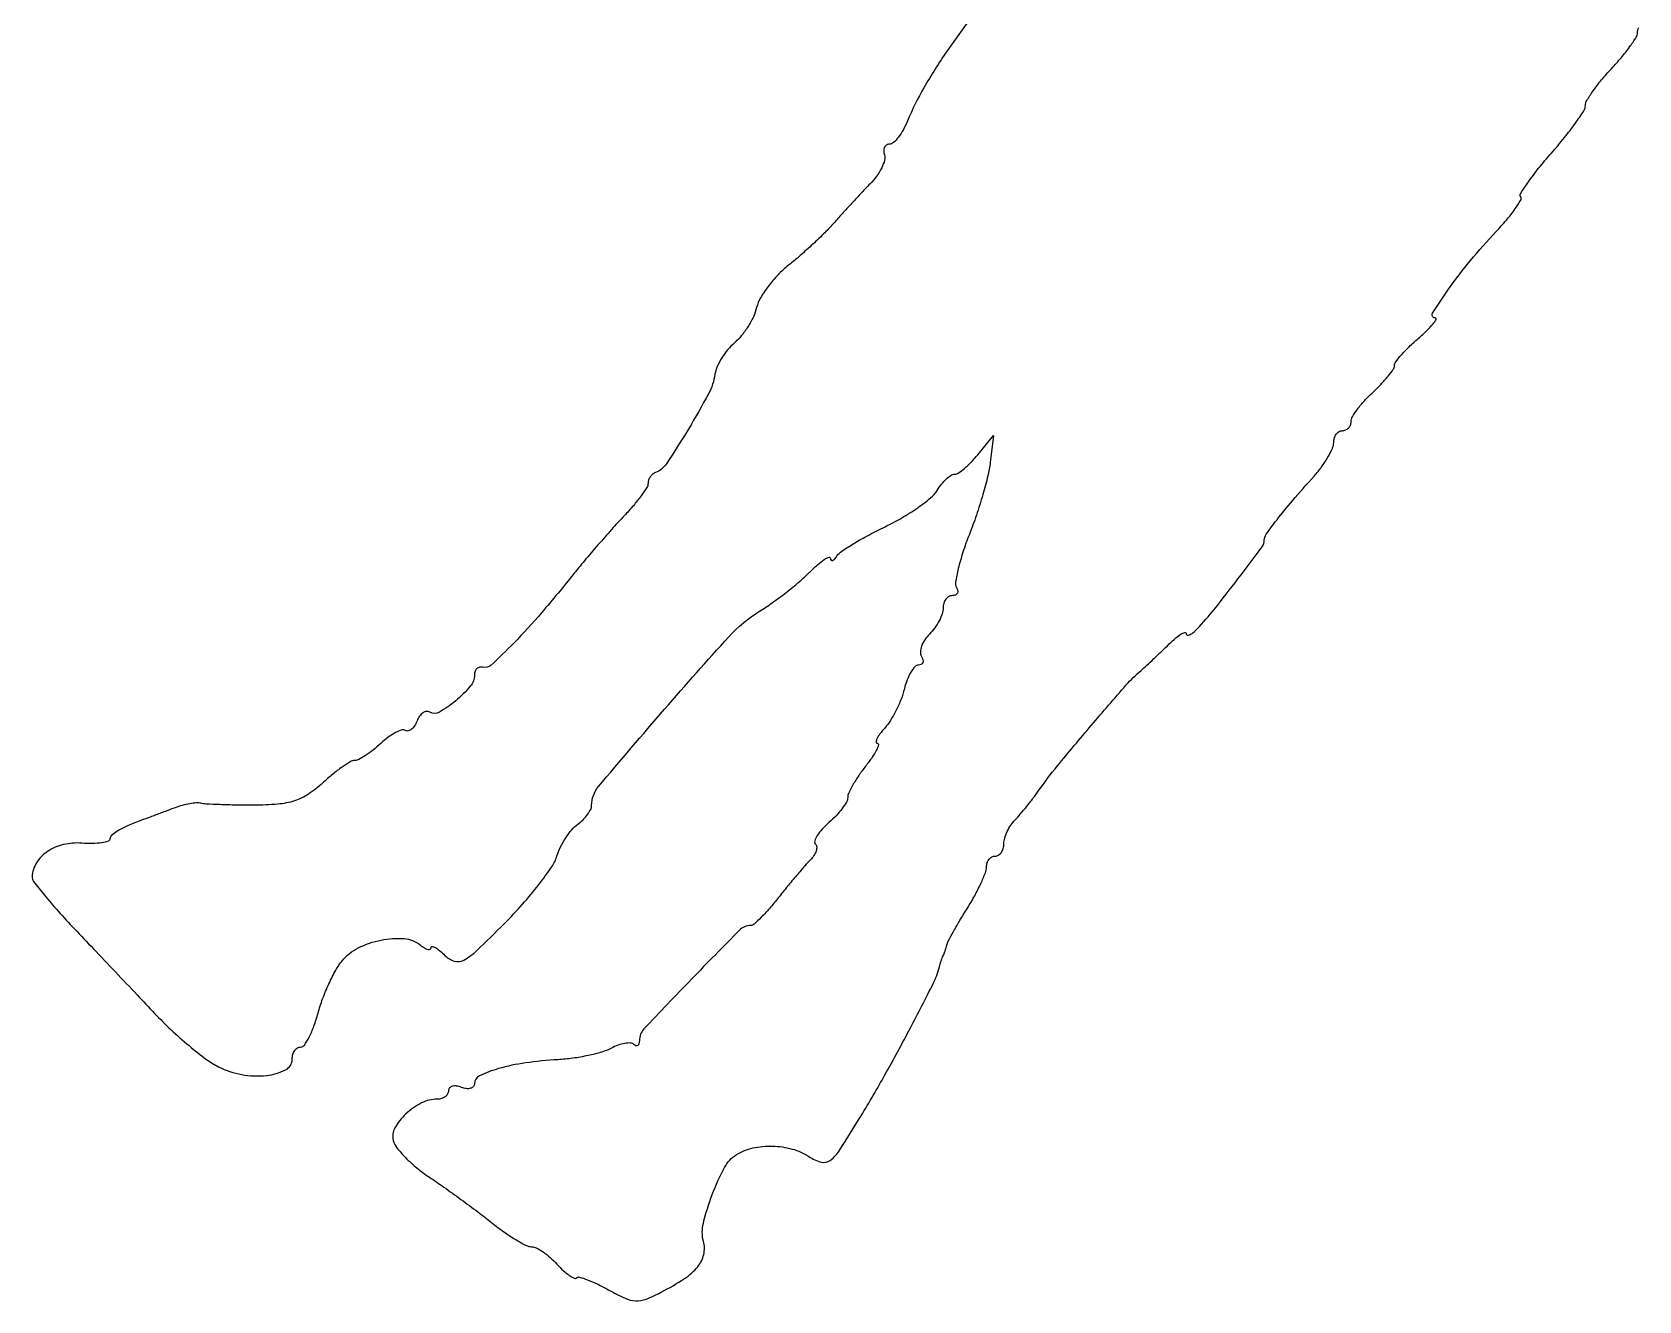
# Model space of a CAD drawing. Extents: x 0 to 572, y 0 to 802.
# Drawn here: x 0 to 185.2, y 254.8 to 400.9 of the extents above; entities that cross this region are included whole.
import ezdxf

# ---------------------------------------------------------------- set-up
doc = ezdxf.new("R2010")
doc.units = 0

msp = doc.modelspace()

# ---------------------------------------------------------------- linework, layer by layer
msp.add_lwpolyline([(108.606784, 402.995882, 0.018653), (105.466065, 398.760556, 0.019058), (102.770792, 394.48683, 0.033772), (100.933185, 390.75, -0.028638), (100.42876, 389.697097, -0.037874), (99.846452, 388.807813, -0.041799), (99.272693, 388.178187, -0.189273), (98.818842, 388, 0.139243), (98.476444, 387.902762, 0.144808), (98.24244, 387.641158, 0.117375), (98.158706, 387.245327, 0.07427), (98.24053, 386.778409, -0.150101), (98.25518, 386.162339, -0.046808), (97.918916, 385.289553, -0.042015), (97.337515, 384.331136, -0.035628), (96.573864, 383.425387, 0.004084), (95.62739, 382.43661, 0.002267), (94.488311, 381.215952, 0.00226), (93.34609, 379.969489, 0.003649), (92.386345, 378.896978, -0.016328), (91.357631, 377.804444, -0.008165), (89.990217, 376.487782, -0.008097), (88.529161, 375.16978, -0.011835), (87.197425, 374.06143, 0.034167), (85.97523, 372.94827, 0.029185), (84.845377, 371.621446, 0.030242), (83.959781, 370.288925, 0.070165), (83.50891, 369.179478, -0.048381), (83.133119, 368.125822, -0.030482), (82.506024, 366.978538, -0.030474), (81.743694, 365.915434, -0.048169), (80.955988, 365.118048, 0.045549), (80.191041, 364.351756, 0.034548), (79.496416, 363.387802, 0.035394), (78.967535, 362.3832, 0.065683), (78.711028, 361.5, -0.085065), (77.964209, 359.255391, -0.013355), (75.649836, 355.190905, -0.010172), (73.113627, 351.187331, -0.154272), (71.850539, 350.166667, 0.081671), (71.525388, 349.973309, 0.065288), (71.249846, 349.672107, 0.065899), (71.063535, 349.313307, 0.087051), (71, 348.951145, -0.14264), (70.855546, 348.455086, -0.016356), (70.192187, 347.484299, -0.018672), (69.303155, 346.36097, -0.014196), (68.25, 345.196446, 0.007982), (66.982171, 343.829093, 0.004036), (65.426562, 342.06832, 0.004007), (63.848938, 340.223659, 0.005955), (62.5, 338.581245, -0.008292), (58.718365, 334.0205, -0.016215), (55.531048, 330.538818, -0.012083), (52.926165, 327.998157, -0.259175), (51.918937, 327.75, 0.124487), (51.569037, 327.756273, 0.134684), (51.269938, 327.593831, 0.118569), (51.069604, 327.280917, 0.083552), (51, 326.867295, -0.178143), (50.516362, 325.55293, -0.04266), (48.835956, 323.889387, -0.041492), (46.957979, 322.570812, -0.277509), (45.86386, 322.584139, 0.171065), (45.482473, 322.667314, 0.120167), (45.068202, 322.509812, 0.090819), (44.68185, 322.124814, 0.059973), (44.388152, 321.569126, -0.050165), (44.104743, 321.006542, -0.079667), (43.747528, 320.604073, -0.111865), (43.376885, 320.419008, -0.201113), (43.046659, 320.471163, 0.219769), (42.623629, 320.522564, 0.043481), (41.901666, 320.218467, 0.03869), (41.055514, 319.684545, 0.027452), (40.193257, 318.96542, -0.01944), (39.319883, 318.212981, -0.023285), (38.440192, 317.577342, -0.022893), (37.662281, 317.118017, -0.122507), (37.187836, 317, 0.13637), (36.688, 316.861091, 0.017247), (35.74014, 316.244643, 0.019205), (34.645442, 315.413272, 0.014871), (33.517428, 314.428571, -0.041096), (31.867696, 313.134238, -0.067505), (30.271061, 312.366301, -0.056949), (28.341139, 311.975634, -0.021491), (25.585691, 311.857143, -0.004111), (23.540242, 311.87396, -0.005286), (21.660216, 311.92476, -0.004098), (20.088024, 311.996789, -0.045118), (19.464286, 312.08733, 0.078622), (18.960159, 312.12643, 0.023728), (18.195759, 312.028855, 0.023132), (17.336464, 311.836099, 0.023239), (16.5, 311.565023, -0.000226), (15.539698, 311.204207, -0.000102), (14.279687, 310.731721, -0.000101), (12.949084, 310.233379, -0.000137), (11.75, 309.784944, 0.022757), (10.69671, 309.335756, 0.032111), (9.807813, 308.835254, 0.033295), (9.164057, 308.352358, 0.218546), (9, 307.994948, -0.321648), (8.799382, 307.715352, -0.042581), (8.049923, 307.531233, -0.036469), (7.005471, 307.444469, -0.022123), (5.765694, 307.486966, 0.077059), (3.640018, 307.326578, 0.091078), (1.794116, 306.522584, 0.103634), (0.525691, 305.219273, 0.132992), (0.031803, 303.62758, 0.173664), (0.202974, 303.088511, 0.007512), (1.448062, 301.505207, 0.012046), (3.023456, 299.655577, 0.008222), (4.897768, 297.62758, -0.000503), (7.089388, 295.328503, -0.00032), (9.635285, 292.648964, -0.000321), (12.129229, 290.017352, -0.000598), (14.147768, 287.87953, 0.015765), (16.035474, 285.998011, 0.014097), (18.108057, 284.165354, 0.014292), (20.063265, 282.625018, 0.042051), (21.517957, 281.723844, 0.074105), (24.179129, 280.834158, 0.070005), (27.038039, 280.734289, 0.089586), (29.230315, 281.373141, 0.284456), (30, 282.616577, -0.067743), (30.071974, 283.145373, -0.084398), (30.282428, 283.59362, -0.099674), (30.594814, 283.893367, -0.142468), (30.961456, 284, 0.245846), (31.396723, 284.227785, 0.03266), (31.949391, 285.147193, 0.031713), (32.501715, 286.409215, 0.021528), (32.97451, 287.905337, -0.023672), (33.504348, 289.557292, -0.018643), (34.227429, 291.291738, -0.019009), (35.022214, 292.855293, -0.043478), (35.763054, 293.949422, -0.107014), (37.603463, 295.423996, -0.065987), (40.23834, 296.327936, -0.068341), (42.887719, 296.493026, -0.151752), (44.75, 295.759029, 0.032273), (45.230282, 295.421829, 0.076265), (45.632813, 295.253837, 0.168188), (45.888847, 295.276975, 0.294988), (46, 295.448984, -0.442521), (46.137353, 295.573787, -0.105338), (46.470263, 295.468769, -0.047083), (46.985611, 295.108909, -0.020435), (47.600896, 294.541961, 0.128006), (48.693697, 293.900539, 0.19513), (49.773109, 294.018964, 0.067234), (51.266228, 295.105233, 0.006542), (54.461162, 298.242588, 0.014368), (56.532165, 300.453774, 0.015788), (58.406259, 302.713558, 0.015352), (59.880947, 304.735736, 0.073145), (60.505782, 306.018218, -0.038687), (60.92408, 307.051477, -0.029514), (61.531682, 308.11019, -0.030221), (62.223931, 309.039088, -0.05971), (62.895516, 309.66555, 0.037491), (63.50946, 310.189335, 0.039152), (64.028683, 310.79187, 0.042327), (64.388772, 311.381305, 0.116471), (64.5, 311.852319, -0.17661), (65.282327, 313.998075, -0.003568), (72.887672, 322.911656, -0.006632), (80.313318, 331.263413, -0.068677), (83.844524, 334.199439, 0.015978), (85.300449, 335.170975, 0.010536), (86.913203, 336.375413, 0.010606), (88.433714, 337.614438, 0.020113), (89.594524, 338.685433, -0.015875), (90.519556, 339.553518, -0.033762), (91.29789, 340.150636, -0.058614), (91.831068, 340.421345, -0.515621), (92.015313, 340.295455, 0.161577), (92.087096, 340.092289, 0.325977), (92.241942, 340.047671, 0.122223), (92.48074, 340.208573, 0.033133), (92.765313, 340.568958, -0.09384), (93.310809, 341.110235, -0.012154), (94.699386, 342.000422, -0.013822), (96.419185, 342.980844, -0.011142), (98.317705, 343.940939, 0.02003), (100.248025, 344.96059, 0.020831), (102.064731, 346.119118, 0.021066), (103.545287, 347.248075, 0.079908), (104.308252, 348.121982, -0.030056), (104.819637, 348.840817, -0.035982), (105.386012, 349.448332, -0.038883), (105.925327, 349.876283, -0.149357), (106.330254, 350, 0.149221), (106.768204, 350.133679, 0.02654), (107.460465, 350.655128, 0.026638), (108.231666, 351.376336, 0.021244), (108.98534, 352.230224), (110.791266, 354.460447), (110.429467, 351.353082, -0.030743), (110.152121, 349.805917, -0.010906), (109.572374, 347.632303, -0.010776), (108.830338, 345.267174, -0.012475), (108.019762, 343.050136, 0.014545), (107.27708, 340.992433, 0.020233), (106.741773, 339.10837, 0.017175), (106.422944, 337.551704, 0.182292), (106.544945, 336.927278, -0.091133), (106.682958, 336.57335, -0.169788), (106.638603, 336.272388, -0.175707), (106.418681, 336.071482, -0.098411), (106.059017, 336, 0.133873), (105.655168, 335.889898, 0.100474), (105.311086, 335.580357, 0.087342), (105.079557, 335.11733, 0.072485), (105, 334.571429, -0.083283), (104.889466, 333.91243, -0.037314), (104.540646, 333.103146, -0.035602), (104.034661, 332.282897, -0.040395), (103.436242, 331.579099, 0.049186), (102.884165, 330.906229, 0.059573), (102.514778, 330.178692, 0.070398), (102.371718, 329.508275, 0.157085), (102.495259, 329.007671, -0.071363), (102.663343, 328.622095, -0.146828), (102.655853, 328.296003, -0.189259), (102.478763, 328.080837, -0.127705), (102.167425, 328, 0.212248), (101.755172, 327.816744, 0.049365), (101.294451, 327.192187, 0.042535), (100.862858, 326.303034, 0.030586), (100.530497, 325.25, -0.032558), (100.152654, 324.069096, -0.02282), (99.582518, 322.79375, -0.023116), (98.921125, 321.617556, -0.043777), (98.267101, 320.75, 0.021681), (97.712007, 320.07759, 0.048747), (97.367014, 319.514063, 0.103824), (97.275409, 319.147709, 0.425422), (97.417593, 319, -0.497227), (97.554846, 318.818678, -0.049309), (97.322617, 318.22601, -0.032557), (96.816922, 317.376767, -0.016088), (96.07258, 316.365141, 0.016867), (95.279093, 315.283199, 0.020149), (94.60882, 314.211155, 0.019323), (94.121679, 313.275056, 0.110747), (94, 312.732437, -0.132564), (93.863926, 312.228217, -0.029461), (93.365405, 311.477327, -0.02863), (92.666645, 310.651492, -0.02422), (91.839677, 309.860952, 0.02867), (91.056227, 309.098564, 0.046267), (90.49393, 308.357713, 0.059977), (90.205083, 307.739279, 0.282834), (90.292057, 307.374609, -0.18818), (90.434785, 307.049242, -0.089003), (90.371581, 306.587925, -0.068877), (90.11733, 306.063243, -0.048926), (89.702381, 305.556929, 0.016216), (89.078816, 304.890112, 0.004198), (88.118824, 303.775637, 0.004266), (87.045332, 302.48587, 0.004338), (86, 301.185051, -0.012003), (84.993532, 299.971182, -0.01705), (84.037563, 298.945761, -0.013123), (83.208263, 298.1574, -0.182049), (82.83, 298.009074, 0.19618), (81.531294, 297.458487, 0.003324), (75.989917, 291.808878, 0.003383), (70.531333, 286.092267, 0.191166), (70, 284.753333, -0.059661), (69.955382, 284.380739, -0.178839), (69.814502, 284.171373, -0.250452), (69.608832, 284.143699, -0.107497), (69.368517, 284.29815, 0.18641), (68.987197, 284.466979, 0.053757), (68.332129, 284.42816, 0.046071), (67.542927, 284.219332, 0.035175), (66.727151, 283.853976, -0.051697), (65.675022, 283.423835, -0.01847), (64.10076, 283.025452, -0.018097), (62.329079, 282.712694, -0.020394), (60.608634, 282.543967, 0.020848), (56.869008, 282.173788, 0.034838), (53.778211, 281.514998, 0.039525), (51.57548, 280.689257, 0.291112), (51, 279.784603, -0.178243), (50.87773, 279.452513, -0.148678), (50.559375, 279.248439, -0.102867), (50.07427, 279.214506, -0.057872), (49.5, 279.361626, 0.055937), (48.925634, 279.511135, 0.100118), (48.440625, 279.483616, 0.147206), (48.122486, 279.289193, 0.184534), (48, 278.968615, -0.130957), (47.901566, 278.599233, -0.100636), (47.624736, 278.284531, -0.088331), (47.210628, 278.072856, -0.074218), (46.722506, 278, 0.117495), (44.911882, 277.568567, 0.071565), (43.101469, 276.301295, 0.076224), (41.835154, 274.686528, 0.194567), (41.647943, 273.238267, 0.102845), (42.067789, 272.392453, 0.027798), (43.061113, 271.262864, 0.026914), (44.358332, 270.078144, 0.025018), (45.806284, 269.00847, -0.006926), (47.472288, 267.868476, -0.004058), (49.436587, 266.460039, -0.004057), (51.379061, 265.018954, -0.006885), (52.977844, 263.777699, 0.014427), (54.391318, 262.714091, 0.018129), (55.762239, 261.815949, 0.016462), (56.945542, 261.15281, 0.120042), (57.572856, 261, -0.118073), (58.123313, 260.868174, -0.032469), (58.895167, 260.410699, -0.030903), (59.728427, 259.761685, -0.027936), (60.505548, 258.993869, 0.021438), (61.232883, 258.256332, 0.035054), (61.915616, 257.704893, 0.039718), (62.477309, 257.375832, 0.319211), (62.75632, 257.422987, -0.273196), (63.082423, 257.506957, -0.019461), (64.008241, 257.199872, -0.023091), (65.14325, 256.712806, -0.015056), (66.406978, 256.052247, 0.021072), (68.346824, 255.067805, 0.095593), (69.573539, 254.77167, 0.10474), (70.765697, 254.967062, 0.027871), (72.528328, 255.768835, 0.024124), (75.182525, 257.327056, 0.074827), (76.727805, 258.705722, 0.117589), (77.412268, 260.091261, 0.12071), (77.388502, 261.622368, -0.124493), (77.371613, 263.715863, -0.031002), (78.396877, 267.011254, -0.03064), (79.814617, 270.144862, -0.133558), (81.192547, 271.619, -0.084709), (83.071837, 272.379568, -0.060649), (85.333428, 272.593692, -0.060054), (87.605837, 272.257879, -0.0785), (89.518041, 271.396222, 0.078392), (90.966192, 270.743298, 0.236324), (91.998285, 270.949316, 0.085228), (93.103775, 272.161013, 0.005914), (95.557506, 276.094666, 0.009219), (98.294909, 280.794042, 0.006346), (101.229881, 286.213719, 0.004102), (103.856172, 291.315156, 0.057386), (104.568105, 293.25, -0.013603), (104.656007, 293.573729, -0.010084), (104.770006, 293.926563, -0.010208), (104.891232, 294.255505, -0.022539), (105, 294.5, 0.023667), (105.108117, 294.744516, 0.010756), (105.227246, 295.073437, 0.010623), (105.338222, 295.426271, 0.014342), (105.422541, 295.75, -0.065151), (105.593319, 296.208939, -0.005641), (106.190273, 297.307813, -0.007352), (106.939137, 298.604803, -0.005643), (107.793803, 300, 0.014619), (108.63584, 301.431653, 0.017067), (109.347748, 302.839063, 0.0162), (109.866122, 304.059102, 0.091853), (109.996262, 304.75, -0.078467), (110.073128, 305.227505, -0.09033), (110.292652, 305.632812, -0.100448), (110.618323, 305.903804, -0.124078), (111, 306, 0.141492), (111.381339, 306.110117, 0.099788), (111.70625, 306.419643, 0.084734), (111.925111, 306.882535, 0.068255), (112, 307.428571, -0.071828), (112.092817, 308.071345, -0.038036), (112.379209, 308.82567, -0.036897), (112.79683, 309.567652, -0.046862), (113.290924, 310.178571, 0.016291), (113.888799, 310.831854, 0.007361), (114.631243, 311.724416, 0.007279), (115.387952, 312.690301, 0.009876), (116.040924, 313.585399, -0.019513), (118.168218, 316.386504, -0.004222), (122.071465, 321.049048, -0.003248), (126.067973, 325.680618, -0.036355), (127.798007, 327.391036, 0.008323), (128.430849, 327.950197, 0.003237), (129.288122, 328.743694, 0.003204), (130.205577, 329.615106, 0.003968), (131.048007, 330.438561, -0.018473), (131.798057, 331.130338, -0.04124), (132.426602, 331.584423, -0.08465), (132.84035, 331.74695, -0.475737), (133, 331.617133, 0.325181), (133.117718, 331.45527, 0.184838), (133.371412, 331.46856, 0.070371), (133.778009, 331.722569, 0.027144), (134.264382, 332.178571, 0.021564), (136.249178, 334.440564, 0.007107), (138.972121, 337.928239, 0.002457), (141.75209, 341.632922, 0.161081), (142, 342.382473, -0.156299), (142.218079, 343.063065, -0.010215), (143.47018, 344.742638, -0.01203), (145.255526, 346.927553, -0.005093), (147.75, 349.775447, 0.024285), (148.611197, 350.838314, 0.026467), (149.339063, 351.950526, 0.027234), (149.85469, 352.960329, 0.104795), (150, 353.646023, -0.072203), (150.075108, 354.163428, -0.087177), (150.29375, 354.602269, -0.100442), (150.618657, 354.895644, -0.134357), (151, 355, 0.103907), (151.381571, 355.080162, 0.098963), (151.70625, 355.307776, 0.096726), (151.923835, 355.647813, 0.094374), (152, 356.047749, -0.1354), (152.15071, 356.594085, -0.025178), (152.734375, 357.468317, -0.025344), (153.542881, 358.448539, -0.020757), (154.5, 359.41242, 0.015329), (155.457423, 360.355903, 0.020299), (156.265625, 361.274634, 0.0181), (156.866849, 362.074274, 0.15331), (157, 362.498322, -0.163904), (157.142781, 362.922184, -0.017595), (157.807813, 363.73617, -0.020159), (158.696752, 364.67047, -0.014917), (159.75, 365.632429, 0.013851), (160.749279, 366.541197, 0.030118), (161.451872, 367.30316, 0.053685), (161.790037, 367.822248, 0.559174), (161.681906, 367.998779, -0.587513), (161.392926, 368.51915, -0.015137), (163.230431, 371.289102, -0.019117), (165.761686, 374.589801, -0.015762), (168.700375, 377.913667, 0.013557), (169.905941, 379.265195, 0.021049), (170.862731, 380.500108, 0.016526), (171.546913, 381.53526, 0.283379), (171.546408, 381.92491, -0.288005), (171.549366, 382.332457, -0.010894), (172.434565, 383.654876, -0.01667), (173.616013, 385.225225, -0.010615), (175.088543, 386.975007, 0.010653), (176.587126, 388.756017, 0.01462), (177.852369, 390.423995, 0.011284), (178.821642, 391.849496, 0.143501), (179.004627, 392.463765, -0.136634), (179.168199, 393.041175, -0.017258), (179.887786, 394.134362, -0.019221), (180.857242, 395.396208, -0.014877), (182.004627, 396.695766, 0.013864), (183.151761, 397.989746, 0.018255), (184.120109, 399.234665, 0.015874), (184.843733, 400.308826, 0.141199), (185, 400.851153, -0.139107), (185.162316, 401.423285, -0.011034)], format="xyb")

doc.saveas('drawing.dxf')
